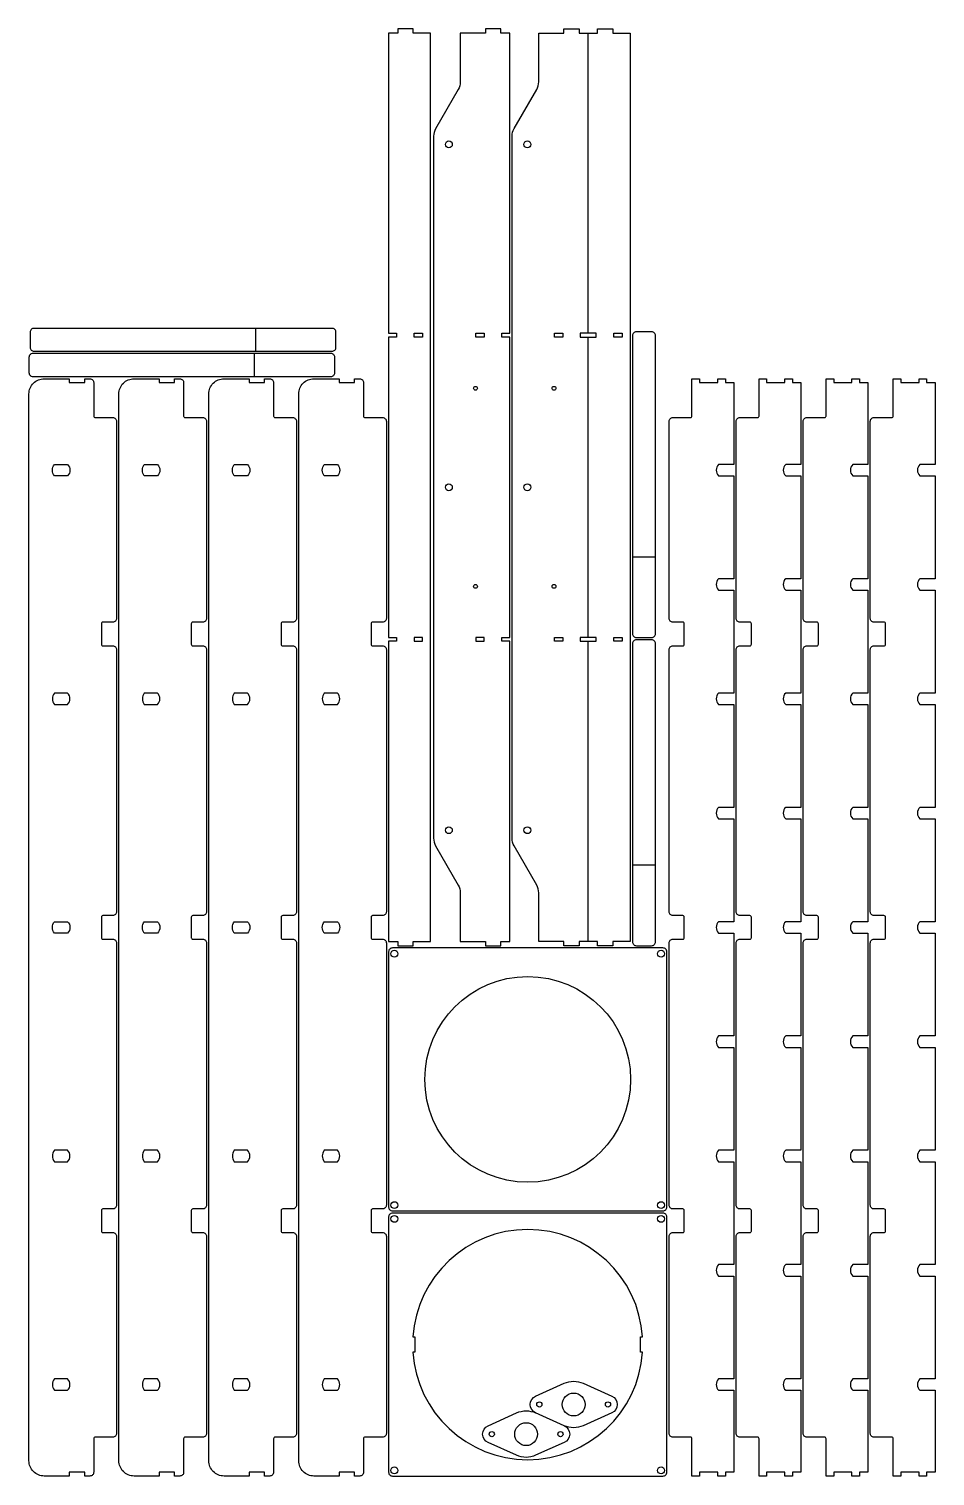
# Model space of a CAD drawing. Extents: x 2968 to 4157, y 7392 to 9291.
import ezdxf

# ---------------------------------------------------------------- set-up
doc = ezdxf.new("R2010")
doc.units = 0

# ---------------------------------------------------------------- blocks, each defined once
blk = doc.blocks.new('CommonPart332502236', base_point=(598.3, 27.5))
at = {"layer": '1'}
blk.add_lwpolyline([(705.4, 69.1), (667.9, 85.9, -0.647982), (667.9, 108), (705.4, 124.8, -0.213606), (730.3, 124.8), (767.8, 108, -0.647982), (767.8, 85.9), (730.3, 69.1, -0.213606)], format="xyb", close=True, dxfattribs=at)
blk.add_lwpolyline([(705.4, 69.1, -0.647981), (705.4, 47), (667.9, 30.2, -0.213606), (642.9, 30.2), (605.5, 47, -0.647982), (605.5, 69.1), (642.9, 85.9, -0.213606), (667.9, 85.9)], format="xyb", dxfattribs=at)
for centre, radius in [((672.8, 96.9), 3.4), ((717.8, 96.9), 15), ((762.8, 96.9), 3.4), ((610.4, 58), 3.4), ((655.4, 58), 15), ((700.4, 58), 3.4)]:
    blk.add_circle(centre, radius, dxfattribs=at)
blk = doc.blocks.new('Part1015224108', base_point=(-182.5, -172.5))
at = {"layer": '1'}
for points in [[(182.5, 167.5, 0.414214), (177.5, 172.5), (-177.5, 172.5, 0.414214), (-182.5, 167.5), (-182.5, -167.5, 0.414214), (-177.5, -172.5), (177.5, -172.5, 0.414214), (182.5, -167.5)], [(150.7, 10, 0.935829), (-150.7, 10), (-148, 10), (-148, -10), (-150.7, -10, 0.935829), (150.7, -10), (148, -10), (148, 10)]]:
    blk.add_lwpolyline(points, format="xyb", close=True, dxfattribs=at)
for centre in [(-175, 165), (175, 165), (-175, -165), (175, -165)]:
    blk.add_circle(centre, 4.5, dxfattribs=at)
blk = doc.blocks.new('Part1743431648', base_point=(-182.5, -172.5))
at = {"layer": '1'}
blk.add_lwpolyline([(182.5, 167.5, 0.414214), (177.5, 172.5), (-177.5, 172.5, 0.414214), (-182.5, 167.5), (-182.5, -167.5, 0.414214), (-177.5, -172.5), (177.5, -172.5, 0.414214), (182.5, -167.5)], format="xyb", close=True, dxfattribs=at)
for centre, radius in [((-175, 165), 4.5), ((175, 165), 4.5), ((0, 0), 135), ((-175, -165), 4.5), ((175, -165), 4.5)]:
    blk.add_circle(centre, radius, dxfattribs=at)
blk = doc.blocks.new('Part1533690529', base_point=(0, -30))
at = {"layer": '1'}
for points in [[(1440, 65), (1440, 32.1), (1435, 32.1), (1435, 11.8), (1440, 11.8), (1440, 5, -0.414214), (1435, 0), (1391, 0, 0.414214), (1389, -2), (1389, -25, -0.414214), (1384, -30), (1125.5, -30, -0.414214), (1120.5, -25), (1120.5, -12, 0.414214), (1118.5, -10), (1091.5, -10, 0.414214), (1089.5, -12), (1089.5, -25, -0.414214), (1084.5, -30), (740.5, -30, -0.414214), (735.5, -25), (735.5, -12, 0.414214), (733.5, -10), (706.5, -10, 0.414214), (704.5, -12), (704.5, -25, -0.414214), (699.5, -30), (355.5, -30, -0.414214), (350.5, -25), (350.5, -12, 0.414214), (348.5, -10), (321.5, -10, 0.414214), (319.5, -12), (319.5, -25, -0.414214), (314.5, -30), (56, -30, -0.414214), (51, -25), (51, -2, 0.414214), (49, 0), (5, 0, -0.414214), (0, 5), (0, 11.8), (5, 11.8), (5, 32.1), (0, 32.1), (0, 65, -0.414214), (20, 85), (1420, 85, -0.414214)], [(127.5, 51.6, 0.333333), (112.5, 51.6), (112.5, 34.3, 0.420204), (127.5, 34.3)], [(427.5, 51.6, 0.333333), (412.5, 51.6), (412.5, 34.3, 0.420204), (427.5, 34.3)], [(727.5, 51.6), (727.5, 34.3, -0.420204), (712.5, 34.3), (712.5, 51.6, -0.333333)], [(1027.5, 51.6, 0.333333), (1012.5, 51.6), (1012.5, 34.3, 0.420204), (1027.5, 34.3)], [(1327.5, 51.6), (1327.5, 34.3, -0.420204), (1312.5, 34.3), (1312.5, 51.6, -0.333333)]]:
    blk.add_lwpolyline(points, format="xyb", close=True, dxfattribs=at)
blk = doc.blocks.new('Part1372564409', base_point=(0, -30))
at = {"layer": '1'}
for points in [[(1440, 65), (1440, 32.1), (1435, 32.1), (1435, 11.8), (1440, 11.8), (1440, 5, -0.414214), (1435, 0), (1391, 0, 0.414214), (1389, -2), (1389, -25, -0.414214), (1384, -30), (1125.5, -30, -0.414214), (1120.5, -25), (1120.5, -12, 0.414214), (1118.5, -10), (1091.5, -10, 0.414214), (1089.5, -12), (1089.5, -25, -0.414214), (1084.5, -30), (740.5, -30, -0.414214), (735.5, -25), (735.5, -12, 0.414214), (733.5, -10), (706.5, -10, 0.414214), (704.5, -12), (704.5, -25, -0.414214), (699.5, -30), (355.5, -30, -0.414214), (350.5, -25), (350.5, -12, 0.414214), (348.5, -10), (321.5, -10, 0.414214), (319.5, -12), (319.5, -25, -0.414214), (314.5, -30), (56, -30, -0.414214), (51, -25), (51, -2, 0.414214), (49, 0), (5, 0, -0.414214), (0, 5), (0, 11.8), (5, 11.8), (5, 32.1), (0, 32.1), (0, 65, -0.414214), (20, 85), (1420, 85, -0.414214)], [(127.5, 51.6, 0.333333), (112.5, 51.6), (112.5, 34.3, 0.420204), (127.5, 34.3)], [(427.5, 51.6, 0.333333), (412.5, 51.6), (412.5, 34.3, 0.420204), (427.5, 34.3)], [(727.5, 51.6), (727.5, 34.3, -0.420204), (712.5, 34.3), (712.5, 51.6, -0.333333)], [(1027.5, 51.6, 0.333333), (1012.5, 51.6), (1012.5, 34.3, 0.420204), (1027.5, 34.3)], [(1327.5, 51.6), (1327.5, 34.3, -0.420204), (1312.5, 34.3), (1312.5, 51.6, -0.333333)]]:
    blk.add_lwpolyline(points, format="xyb", close=True, dxfattribs=at)
blk = doc.blocks.new('Part129810315', base_point=(0, -30))
at = {"layer": '1'}
for points in [[(1440, 65), (1440, 32.1), (1435, 32.1), (1435, 11.8), (1440, 11.8), (1440, 5, -0.414214), (1435, 0), (1391, 0, 0.414214), (1389, -2), (1389, -25, -0.414214), (1384, -30), (1125.5, -30, -0.414214), (1120.5, -25), (1120.5, -12, 0.414214), (1118.5, -10), (1091.5, -10, 0.414214), (1089.5, -12), (1089.5, -25, -0.414214), (1084.5, -30), (740.5, -30, -0.414214), (735.5, -25), (735.5, -12, 0.414214), (733.5, -10), (706.5, -10, 0.414214), (704.5, -12), (704.5, -25, -0.414214), (699.5, -30), (355.5, -30, -0.414214), (350.5, -25), (350.5, -12, 0.414214), (348.5, -10), (321.5, -10, 0.414214), (319.5, -12), (319.5, -25, -0.414214), (314.5, -30), (56, -30, -0.414214), (51, -25), (51, -2, 0.414214), (49, 0), (5, 0, -0.414214), (0, 5), (0, 11.8), (5, 11.8), (5, 32.1), (0, 32.1), (0, 65, -0.414214), (20, 85), (1420, 85, -0.414214)], [(127.5, 51.6, 0.333333), (112.5, 51.6), (112.5, 34.3, 0.420204), (127.5, 34.3)], [(427.5, 51.6, 0.333333), (412.5, 51.6), (412.5, 34.3, 0.420204), (427.5, 34.3)], [(727.5, 51.6), (727.5, 34.3, -0.420204), (712.5, 34.3), (712.5, 51.6, -0.333333)], [(1027.5, 51.6, 0.333333), (1012.5, 51.6), (1012.5, 34.3, 0.420204), (1027.5, 34.3)], [(1327.5, 51.6), (1327.5, 34.3, -0.420204), (1312.5, 34.3), (1312.5, 51.6, -0.333333)]]:
    blk.add_lwpolyline(points, format="xyb", close=True, dxfattribs=at)
blk = doc.blocks.new('Part2126355022', base_point=(0, -30))
at = {"layer": '1'}
for points in [[(1440, 65), (1440, 32.1), (1435, 32.1), (1435, 11.8), (1440, 11.8), (1440, 5, -0.414214), (1435, 0), (1391, 0, 0.414214), (1389, -2), (1389, -25, -0.414214), (1384, -30), (1125.5, -30, -0.414214), (1120.5, -25), (1120.5, -12, 0.414214), (1118.5, -10), (1091.5, -10, 0.414214), (1089.5, -12), (1089.5, -25, -0.414214), (1084.5, -30), (740.5, -30, -0.414214), (735.5, -25), (735.5, -12, 0.414214), (733.5, -10), (706.5, -10, 0.414214), (704.5, -12), (704.5, -25, -0.414214), (699.5, -30), (355.5, -30, -0.414214), (350.5, -25), (350.5, -12, 0.414214), (348.5, -10), (321.5, -10, 0.414214), (319.5, -12), (319.5, -25, -0.414214), (314.5, -30), (56, -30, -0.414214), (51, -25), (51, -2, 0.414214), (49, 0), (5, 0, -0.414214), (0, 5), (0, 11.8), (5, 11.8), (5, 32.1), (0, 32.1), (0, 65, -0.414214), (20, 85), (1420, 85, -0.414214)], [(127.5, 51.6, 0.333333), (112.5, 51.6), (112.5, 34.3, 0.420204), (127.5, 34.3)], [(427.5, 51.6, 0.333333), (412.5, 51.6), (412.5, 34.3, 0.420204), (427.5, 34.3)], [(727.5, 51.6), (727.5, 34.3, -0.420204), (712.5, 34.3), (712.5, 51.6, -0.333333)], [(1027.5, 51.6, 0.333333), (1012.5, 51.6), (1012.5, 34.3, 0.420204), (1027.5, 34.3)], [(1327.5, 51.6), (1327.5, 34.3, -0.420204), (1312.5, 34.3), (1312.5, 51.6, -0.333333)]]:
    blk.add_lwpolyline(points, format="xyb", close=True, dxfattribs=at)
blk = doc.blocks.new('Part435900714', base_point=(-101.3, 0))
at = {"layer": '1'}
blk.add_lwpolyline([(300, 25, 0.414214), (295, 30), (-96.3, 30, 0.414214), (-101.3, 25), (-101.3, 5, 0.414214), (-96.3, 0), (295, 0, 0.414214), (300, 5)], format="xyb", close=True, dxfattribs=at)
at = {"layer": '2'}
blk.add_line((4.3, 0), (4.3, 30), dxfattribs=at)
blk = doc.blocks.new('Part2031796694', base_point=(-101.3, 0))
at = {"layer": '1'}
blk.add_lwpolyline([(300, 25, 0.414214), (295, 30), (-96.3, 30, 0.414214), (-101.3, 25), (-101.3, 5, 0.414214), (-96.3, 0), (295, 0, 0.414214), (300, 5)], format="xyb", close=True, dxfattribs=at)
at = {"layer": '2'}
blk.add_line((4.3, 0), (4.3, 30), dxfattribs=at)
blk = doc.blocks.new('Part1310810887', base_point=(-601.5, -27.5))
at = {"layer": '1'}
for points in [[(601.5, 4.5), (596, 4.5), (596, 27.5), (-596, 27.5), (-596, 4.5), (-601.5, 4.5), (-601.5, -15.5), (-596, -15.5), (-596, -27.5), (-202.12, -27.5), (-202.12, -17), (-197.12, -17), (-197.12, -27.5), (197.12, -27.5), (197.12, -17), (202.12, -17), (202.12, -27.5), (596, -27.5), (596, -15.5), (601.5, -15.5)], [(-197.12, 17), (-197.12, 6), (-202.12, 6), (-202.12, 17)], [(202.12, 17), (197.12, 17), (197.12, 6), (202.12, 6)]]:
    blk.add_lwpolyline(points, close=True, dxfattribs=at)
blk = doc.blocks.new('Part1362201959', base_point=(-601.5, -50))
at = {"layer": '1'}
blk.add_lwpolyline([(601.5, -18), (596, -18), (596, 15), (532, 15, -0.131652), (522, 17.7), (470.6, 47.3, 0.131652), (460.6, 50), (-460.6, 50, 0.131652), (-470.6, 47.3), (-522, 17.7, -0.131652), (-532, 15), (-596, 15), (-596, -18), (-601.5, -18), (-601.5, -38), (-596, -38), (-596, -50), (-202.1, -50), (-202.1, -39.5), (-197.1, -39.5), (-197.1, -50), (197.1, -50), (197.1, -39.5), (202.1, -39.5), (202.1, -50), (596, -50), (596, -38), (601.5, -38)], format="xyb", close=True, dxfattribs=at)
for points in [[(-197.1, -5.5), (-202.1, -5.5), (-202.1, -16.5), (-197.1, -16.5)], [(202.1, -5.5), (202.1, -16.5), (197.1, -16.5), (197.1, -5.5)]]:
    blk.add_lwpolyline(points, close=True, dxfattribs=at)
for centre, radius in [((-450, 30), 4.5), ((0, 30), 4.5), ((450, 30), 4.5), ((-130, -5), 2.5), ((130, -5), 2.5)]:
    blk.add_circle(centre, radius, dxfattribs=at)
blk = doc.blocks.new('CommonPart1621163152', base_point=(637, 699))
at = {"layer": '1'}
blk.add_lwpolyline([(737, 704.5), (725, 704.5), (725, 699), (705, 699), (705, 704.5), (672, 704.5), (672, 768.5, 0.131652), (669.3, 778.5), (639.7, 829.9, -0.131652), (637, 839.9), (637, 1761.2, -0.131652), (639.7, 1771.2), (669.3, 1822.5, 0.131652), (672, 1832.5), (672, 1896.5), (705, 1896.5), (705, 1902), (725, 1902), (725, 1896.5), (737, 1896.5)], format="xyb", dxfattribs=at)
for points in [[(737, 1896.5), (749, 1896.5), (749, 1902), (769, 1902), (769, 1896.5), (792, 1896.5), (792, 704.5), (769, 704.5), (769, 699), (749, 699), (749, 704.5), (737, 704.5), (737, 1098.4), (747.5, 1098.4), (747.5, 1103.4), (737, 1103.4), (737, 1497.6), (747.5, 1497.6), (747.5, 1502.6), (737, 1502.6)], [(692.5, 1502.6), (703.5, 1502.6), (703.5, 1497.6), (692.5, 1497.6)], [(781.5, 1497.6), (770.5, 1497.6), (770.5, 1502.6), (781.5, 1502.6)], [(692.5, 1103.4), (703.5, 1103.4), (703.5, 1098.4), (692.5, 1098.4)], [(781.5, 1098.4), (770.5, 1098.4), (770.5, 1103.4), (781.5, 1103.4)]]:
    blk.add_lwpolyline(points, close=True, dxfattribs=at)
for points in [[(737, 1502.6), (726.5, 1502.6), (726.5, 1497.6), (737, 1497.6)], [(737, 1103.4), (726.5, 1103.4), (726.5, 1098.4), (737, 1098.4)]]:
    blk.add_lwpolyline(points, dxfattribs=at)
for centre, radius in [((657, 1750.5), 4.5), ((692, 1430.5), 2.5), ((657, 1300.5), 4.5), ((692, 1170.5), 2.5), ((657, 850.5), 4.5)]:
    blk.add_circle(centre, radius, dxfattribs=at)
blk = doc.blocks.new('Part1978686477', base_point=(-101.3, 0))
at = {"layer": '1'}
blk.add_lwpolyline([(300, 25, 0.414214), (295, 30), (-96.3, 30, 0.414214), (-101.3, 25), (-101.3, 5, 0.414214), (-96.3, 0), (295, 0, 0.414214), (300, 5)], format="xyb", close=True, dxfattribs=at)
at = {"layer": '2'}
blk.add_line((4.3, 0), (4.3, 30), dxfattribs=at)
blk = doc.blocks.new('Part1949624117', base_point=(-101.3, 0))
at = {"layer": '1'}
blk.add_lwpolyline([(300, 25, 0.414214), (295, 30), (-96.3, 30, 0.414214), (-101.3, 25), (-101.3, 5, 0.414214), (-96.3, 0), (295, 0, 0.414214), (300, 5)], format="xyb", close=True, dxfattribs=at)
at = {"layer": '2'}
blk.add_line((4.3, 0), (4.3, 30), dxfattribs=at)

msp = doc.modelspace()

# ---------------------------------------------------------------- linework, layer by layer
at = {"layer": '1'}
for points in [[(3882.1, 7391.6), (3872.1, 7391.6), (3872.1, 7396.6), (3848.1, 7396.6), (3848.1, 7391.6), (3838.1, 7391.6), (3838.1, 7440.6, 0.414214), (3836.1, 7442.6), (3813.1, 7442.6, -0.414214), (3808.1, 7447.6), (3808.1, 7706.1, -0.414214), (3813.1, 7711.1), (3826.1, 7711.1, 0.414214), (3828.1, 7713.1), (3828.1, 7740.1, 0.414214), (3826.1, 7742.1), (3813.1, 7742.1, -0.414214), (3808.1, 7747.1), (3808.1, 8091.1, -0.414214), (3813.1, 8096.1), (3826.1, 8096.1, 0.414214), (3828.1, 8098.1), (3828.1, 8125.1, 0.414214), (3826.1, 8127.1), (3813.1, 8127.1, -0.414214), (3808.1, 8132.1), (3808.1, 8476.1, -0.414214), (3813.1, 8481.1), (3826.1, 8481.1, 0.414214), (3828.1, 8483.1), (3828.1, 8510.1, 0.414214), (3826.1, 8512.1), (3813.1, 8512.1, -0.414214), (3808.1, 8517.1), (3808.1, 8775.6, -0.414214), (3813.1, 8780.6), (3836.1, 8780.6, 0.414214), (3838.1, 8782.6), (3838.1, 8831.6), (3848.1, 8831.6), (3848.1, 8826.6), (3872.1, 8826.6), (3872.1, 8831.6), (3882.1, 8831.6), (3882.1, 8826.6), (3893.1, 8826.6), (3893.1, 8719.1), (3873.1, 8719.1, 0.420204), (3873.1, 8704.1), (3893.1, 8704.1), (3893.1, 8569.1), (3873.1, 8569.1, 0.420204), (3873.1, 8554.1), (3893.1, 8554.1), (3893.1, 8419.1), (3873.1, 8419.1, 0.420204), (3873.1, 8404.1), (3893.1, 8404.1), (3893.1, 8269.1), (3873.1, 8269.1, 0.420204), (3873.1, 8254.1), (3893.1, 8254.1), (3893.1, 8119.1), (3873.1, 8119.1, 0.420204), (3873.1, 8104.1), (3893.1, 8104.1), (3893.1, 7969.1), (3873.1, 7969.1, 0.420204), (3873.1, 7954.1), (3893.1, 7954.1), (3893.1, 7819.1), (3873.1, 7819.1, 0.420204), (3873.1, 7804.1), (3893.1, 7804.1), (3893.1, 7669.1), (3873.1, 7669.1, 0.420204), (3873.1, 7654.1), (3893.1, 7654.1), (3893.1, 7519.1), (3873.1, 7519.1, 0.420204), (3873.1, 7504.1), (3893.1, 7504.1), (3893.1, 7396.6), (3882.1, 7396.6)], [(3970.1, 7391.6), (3960.1, 7391.6), (3960.1, 7396.6), (3936.1, 7396.6), (3936.1, 7391.6), (3926.1, 7391.6), (3926.1, 7440.6, 0.414214), (3924.1, 7442.6), (3901.1, 7442.6, -0.414214), (3896.1, 7447.6), (3896.1, 7706.1, -0.414214), (3901.1, 7711.1), (3914.1, 7711.1, 0.414214), (3916.1, 7713.1), (3916.1, 7740.1, 0.414214), (3914.1, 7742.1), (3901.1, 7742.1, -0.414214), (3896.1, 7747.1), (3896.1, 8091.1, -0.414214), (3901.1, 8096.1), (3914.1, 8096.1, 0.414214), (3916.1, 8098.1), (3916.1, 8125.1, 0.414214), (3914.1, 8127.1), (3901.1, 8127.1, -0.414214), (3896.1, 8132.1), (3896.1, 8476.1, -0.414214), (3901.1, 8481.1), (3914.1, 8481.1, 0.414214), (3916.1, 8483.1), (3916.1, 8510.1, 0.414214), (3914.1, 8512.1), (3901.1, 8512.1, -0.414214), (3896.1, 8517.1), (3896.1, 8775.6, -0.414214), (3901.1, 8780.6), (3924.1, 8780.6, 0.414214), (3926.1, 8782.6), (3926.1, 8831.6), (3936.1, 8831.6), (3936.1, 8826.6), (3960.1, 8826.6), (3960.1, 8831.6), (3970.1, 8831.6), (3970.1, 8826.6), (3981.1, 8826.6), (3981.1, 8719.1), (3961.1, 8719.1, 0.420204), (3961.1, 8704.1), (3981.1, 8704.1), (3981.1, 8569.1), (3961.1, 8569.1, 0.420204), (3961.1, 8554.1), (3981.1, 8554.1), (3981.1, 8419.1), (3961.1, 8419.1, 0.420204), (3961.1, 8404.1), (3981.1, 8404.1), (3981.1, 8269.1), (3961.1, 8269.1, 0.420204), (3961.1, 8254.1), (3981.1, 8254.1), (3981.1, 8119.1), (3961.1, 8119.1, 0.420204), (3961.1, 8104.1), (3981.1, 8104.1), (3981.1, 7969.1), (3961.1, 7969.1, 0.420204), (3961.1, 7954.1), (3981.1, 7954.1), (3981.1, 7819.1), (3961.1, 7819.1, 0.420204), (3961.1, 7804.1), (3981.1, 7804.1), (3981.1, 7669.1), (3961.1, 7669.1, 0.420204), (3961.1, 7654.1), (3981.1, 7654.1), (3981.1, 7519.1), (3961.1, 7519.1, 0.420204), (3961.1, 7504.1), (3981.1, 7504.1), (3981.1, 7396.6), (3970.1, 7396.6)], [(4058.1, 7391.6), (4048.1, 7391.6), (4048.1, 7396.6), (4024.1, 7396.6), (4024.1, 7391.6), (4014.1, 7391.6), (4014.1, 7440.6, 0.414214), (4012.1, 7442.6), (3989.1, 7442.6, -0.414214), (3984.1, 7447.6), (3984.1, 7706.1, -0.414214), (3989.1, 7711.1), (4002.1, 7711.1, 0.414214), (4004.1, 7713.1), (4004.1, 7740.1, 0.414214), (4002.1, 7742.1), (3989.1, 7742.1, -0.414214), (3984.1, 7747.1), (3984.1, 8091.1, -0.414214), (3989.1, 8096.1), (4002.1, 8096.1, 0.414214), (4004.1, 8098.1), (4004.1, 8125.1, 0.414214), (4002.1, 8127.1), (3989.1, 8127.1, -0.414214), (3984.1, 8132.1), (3984.1, 8476.1, -0.414214), (3989.1, 8481.1), (4002.1, 8481.1, 0.414214), (4004.1, 8483.1), (4004.1, 8510.1, 0.414214), (4002.1, 8512.1), (3989.1, 8512.1, -0.414214), (3984.1, 8517.1), (3984.1, 8775.6, -0.414214), (3989.1, 8780.6), (4012.1, 8780.6, 0.414214), (4014.1, 8782.6), (4014.1, 8831.6), (4024.1, 8831.6), (4024.1, 8826.6), (4048.1, 8826.6), (4048.1, 8831.6), (4058.1, 8831.6), (4058.1, 8826.6), (4069.1, 8826.6), (4069.1, 8719.1), (4049.1, 8719.1, 0.420204), (4049.1, 8704.1), (4069.1, 8704.1), (4069.1, 8569.1), (4049.1, 8569.1, 0.420204), (4049.1, 8554.1), (4069.1, 8554.1), (4069.1, 8419.1), (4049.1, 8419.1, 0.420204), (4049.1, 8404.1), (4069.1, 8404.1), (4069.1, 8269.1), (4049.1, 8269.1, 0.420204), (4049.1, 8254.1), (4069.1, 8254.1), (4069.1, 8119.1), (4049.1, 8119.1, 0.420204), (4049.1, 8104.1), (4069.1, 8104.1), (4069.1, 7969.1), (4049.1, 7969.1, 0.420204), (4049.1, 7954.1), (4069.1, 7954.1), (4069.1, 7819.1), (4049.1, 7819.1, 0.420204), (4049.1, 7804.1), (4069.1, 7804.1), (4069.1, 7669.1), (4049.1, 7669.1, 0.420204), (4049.1, 7654.1), (4069.1, 7654.1), (4069.1, 7519.1), (4049.1, 7519.1, 0.420204), (4049.1, 7504.1), (4069.1, 7504.1), (4069.1, 7396.6), (4058.1, 7396.6)], [(4146.1, 7391.6), (4136.1, 7391.6), (4136.1, 7396.6), (4112.1, 7396.6), (4112.1, 7391.6), (4102.1, 7391.6), (4102.1, 7440.6, 0.414214), (4100.1, 7442.6), (4077.1, 7442.6, -0.414214), (4072.1, 7447.6), (4072.1, 7706.1, -0.414214), (4077.1, 7711.1), (4090.1, 7711.1, 0.414214), (4092.1, 7713.1), (4092.1, 7740.1, 0.414214), (4090.1, 7742.1), (4077.1, 7742.1, -0.414214), (4072.1, 7747.1), (4072.1, 8091.1, -0.414214), (4077.1, 8096.1), (4090.1, 8096.1, 0.414214), (4092.1, 8098.1), (4092.1, 8125.1, 0.414214), (4090.1, 8127.1), (4077.1, 8127.1, -0.414214), (4072.1, 8132.1), (4072.1, 8476.1, -0.414214), (4077.1, 8481.1), (4090.1, 8481.1, 0.414214), (4092.1, 8483.1), (4092.1, 8510.1, 0.414214), (4090.1, 8512.1), (4077.1, 8512.1, -0.414214), (4072.1, 8517.1), (4072.1, 8775.6, -0.414214), (4077.1, 8780.6), (4100.1, 8780.6, 0.414214), (4102.1, 8782.6), (4102.1, 8831.6), (4112.1, 8831.6), (4112.1, 8826.6), (4136.1, 8826.6), (4136.1, 8831.6), (4146.1, 8831.6), (4146.1, 8826.6), (4157.1, 8826.6), (4157.1, 8719.1), (4137.1, 8719.1, 0.420204), (4137.1, 8704.1), (4157.1, 8704.1), (4157.1, 8569.1), (4137.1, 8569.1, 0.420204), (4137.1, 8554.1), (4157.1, 8554.1), (4157.1, 8419.1), (4137.1, 8419.1, 0.420204), (4137.1, 8404.1), (4157.1, 8404.1), (4157.1, 8269.1), (4137.1, 8269.1, 0.420204), (4137.1, 8254.1), (4157.1, 8254.1), (4157.1, 8119.1), (4137.1, 8119.1, 0.420204), (4137.1, 8104.1), (4157.1, 8104.1), (4157.1, 7969.1), (4137.1, 7969.1, 0.420204), (4137.1, 7954.1), (4157.1, 7954.1), (4157.1, 7819.1), (4137.1, 7819.1, 0.420204), (4137.1, 7804.1), (4157.1, 7804.1), (4157.1, 7669.1), (4137.1, 7669.1, 0.420204), (4137.1, 7654.1), (4157.1, 7654.1), (4157.1, 7519.1), (4137.1, 7519.1, 0.420204), (4137.1, 7504.1), (4157.1, 7504.1), (4157.1, 7396.6), (4146.1, 7396.6)]]:
    msp.add_lwpolyline(points, format="xyb", close=True, dxfattribs=at)

# ---------------------------------------------------------------- block references
for name, p, rotation in [('Part1310810887', (3440.1, 9290.6), 269.999999977959), ('Part1362201959', (3599.1, 8087.6), 90.0000001836389), ('Part2126355022', (3083.1, 7391.6), 90.0000001836389), ('Part129810315', (3201.1, 7391.6), 90.0000001836389), ('Part1372564409', (3319.1, 7391.6), 90.0000001836389), ('Part1533690529', (3437.1, 7391.6), 90.0000001836389)]:
    msp.add_blockref(name, p, dxfattribs=dict(at, rotation=rotation))
for name, p in [('CommonPart1621163152', (3602.1, 8087.6)), ('Part1743431648', (3440.1, 7739.6)), ('Part1015224108', (3440.1, 7391.6)), ('CommonPart332502236', (3563.4, 7416.1))]:
    msp.add_blockref(name, p, dxfattribs=at)
at = {"layer": '2'}
for name, p, rotation in [('Part1978686477', (3371, 8897.7), 180), ('Part2031796694', (3790.2, 8491.9), 90.0000001836389), ('Part1949624117', (3369.4, 8864.6), 180), ('Part435900714', (3790.2, 8087.6), 90.0000001836389)]:
    msp.add_blockref(name, p, dxfattribs=dict(at, rotation=rotation))

doc.saveas('drawing.dxf')
